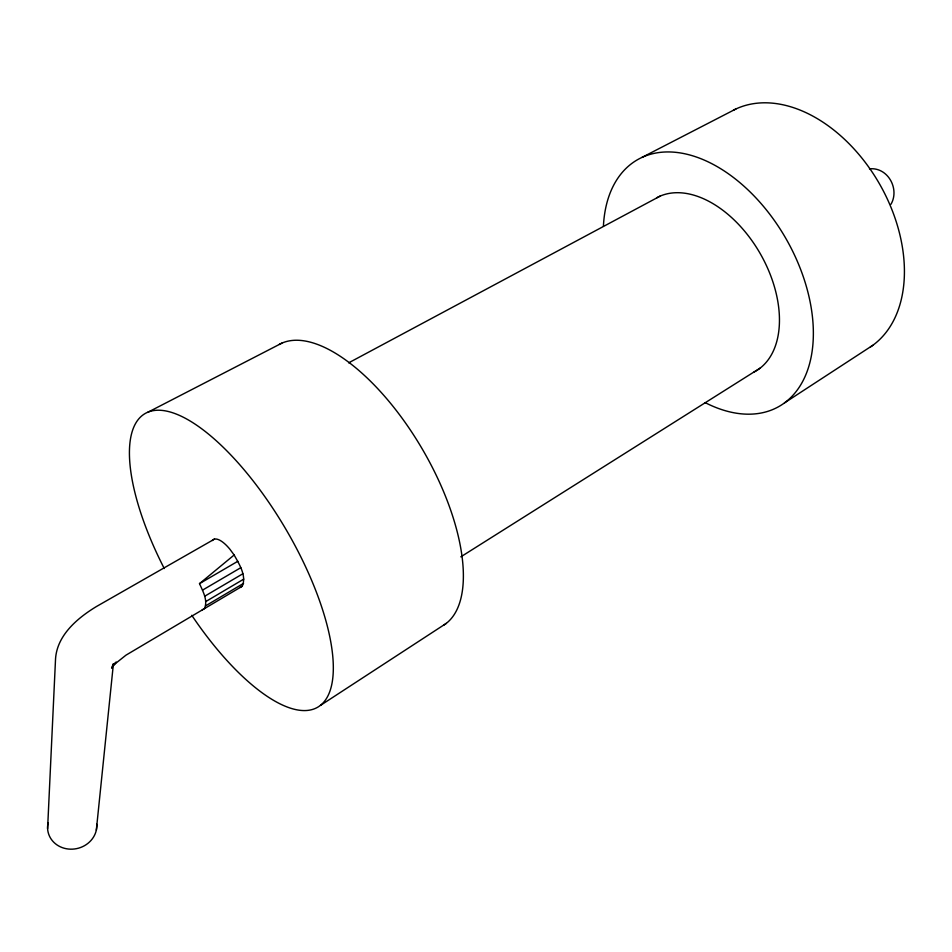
<?xml version="1.0" encoding="UTF-8"?>
<svg xmlns="http://www.w3.org/2000/svg" width="952" height="952" viewBox="0 0 952 952"><rect width="100%" height="100%" fill="white"/><g stroke="black" fill="none" stroke-linecap="round" stroke-linejoin="round"><path stroke-width="1.43" d="M202.24 609.839L204.454 608.625C208.167 600.331 202.812 591.216 199.515 583.635L234.144 555.004L229.968 549.316A27.537 10.115 59.5 0 0 212.284 540.534M114.597 663.818L116.275 662.092L112.741 665.71L125.985 655.154L242.272 586.206C246.746 575.579 239.166 564.131 234.144 555.004M47.6 828.597L55.466 660.462C56.168 635.972 77.041 618.3 96.414 606.543L214.509 539.094M96.331 830.108L113.383 664.068M113.347 663.722L111.598 668.161L115.025 663.365M890.977 204.263C899.878 188.972 887.907 166.981 869.485 168.825M320.503 705.384L446.262 623.393M784.484 402.898L872.746 345.35M460.827 556.837L760.208 368.067M205.656 605.817L243.569 583.362M205.727 601.593L243.76 579.125M204.68 596.238L242.82 573.782M202.562 590.109L240.796 567.689M199.515 583.635L237.833 561.275M239.952 587.479L242.272 586.206M348.634 362.855L660.355 196.005M147.798 412.287L281.816 343.16M642.005 157.401L735.944 108.956M603.425 226.064A142.217 89.464 60.1 0 1 713.286 164.458A142.217 89.464 60.1 0 1 813.282 337.936A142.217 89.464 60.1 0 1 705.194 402.637M656.654 197.802A99.817 62.725 60.1 0 1 761.112 255.184A99.817 62.725 60.1 0 1 753.936 372.101M733.373 110.218A136.874 92.891 60.3 0 1 879.065 183.141A136.874 92.891 60.3 0 1 870.402 346.98M96.771 824.23A24.728 22.503 -12.8 0 1 70.353 849.172A24.728 22.503 -12.8 0 1 48.124 822.683M279.233 344.445A162.697 71.448 59.7 0 1 422.152 448.82A162.697 71.448 59.7 0 1 443.906 625.048M164.256 568.522A170.313 62.772 59.5 0 1 188.52 420.058A170.313 62.772 59.5 0 1 333.307 666.114A170.313 62.772 59.5 0 1 191.78 615.313"/></g></svg>
